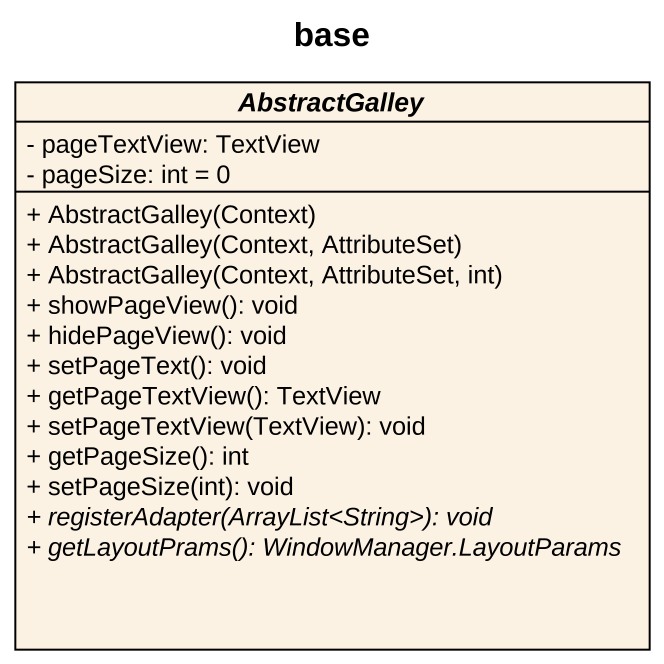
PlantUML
@startuml
title base
hide circle
hide empty members
skinparam classAttributeIconSize 0
abstract class AbstractGalley {
  - pageTextView: TextView
  - pageSize: int = 0
  + AbstractGalley(Context)
  + AbstractGalley(Context, AttributeSet)
  + AbstractGalley(Context, AttributeSet, int)
  + showPageView(): void
  + hidePageView(): void
  + setPageText(): void
  + getPageTextView(): TextView
  + setPageTextView(TextView): void
  + getPageSize(): int
  + setPageSize(int): void
  {abstract} + registerAdapter(ArrayList<String>): void
  {abstract} + getLayoutPrams(): WindowManager.LayoutParams
}
@enduml
